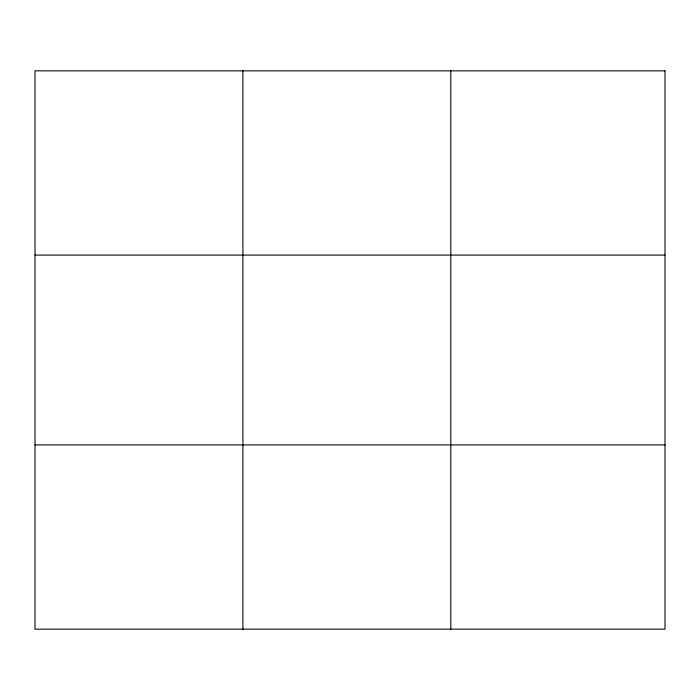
<?xml version="1.0" encoding="UTF-8"?>
<svg xmlns="http://www.w3.org/2000/svg" width="700" height="700" viewBox="0 0 700 700"><rect width="100%" height="100%" fill="white"/><g stroke="black" fill="none" stroke-linecap="round" stroke-linejoin="round"><path stroke-width="1.05" d="M242.9 70.84L242.9 629.16M450.8 70.84L450.8 629.16M35 255.089L665 255.089M35 444.911L665 444.911M665 70.84L665 629.16L35 629.16L35 70.84L665 70.84"/></g></svg>
